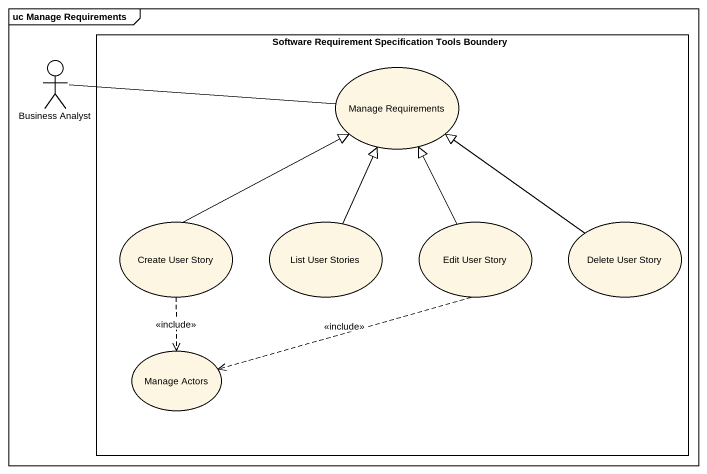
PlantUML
@startuml
mainframe uc Manage Requirements
rectangle "Software Requirement Specification Tools Boundery" as Software_Requirement {
  usecase "Manage Requirements" as Manage_Requirements
  usecase "Create User Story" as Create_User_Story
  usecase "List User Stories" as List_User_Stories
  usecase "Edit User Story" as Edit_User_Story
  usecase "Delete User Story" as Delete_User_Story
  usecase "Manage Actors" as Manage_Actors
}
actor "Business Analyst" as Business_Analyst
Business_Analyst -right- Manage_Requirements
Create_User_Story -up-|> Manage_Requirements
Create_User_Story ..> Manage_Actors : <<include>>
List_User_Stories -up-|> Manage_Requirements
Edit_User_Story -up-|> Manage_Requirements
Edit_User_Story .left.> Manage_Actors : <<include>>
Delete_User_Story -up-|> Manage_Requirements
@enduml
